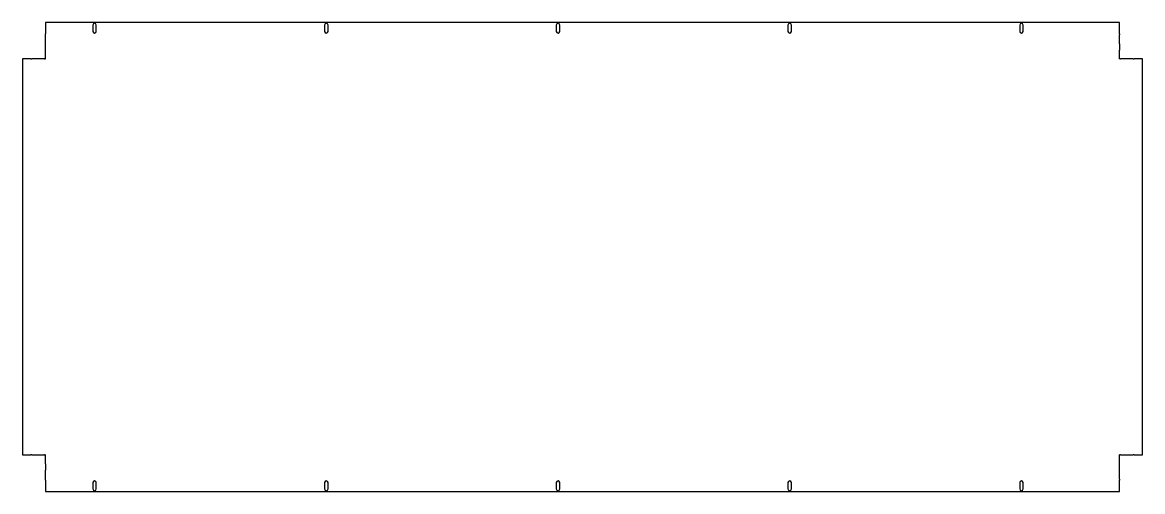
# Model space of a CAD drawing. Header units: millimetres. Extents: x -499 to 1785, y -40 to 916.
import ezdxf

# ---------------------------------------------------------------- set-up
doc = ezdxf.new("R2010")
doc.units = ezdxf.units.MM
doc.layers.add('CHAPA_LATERAL_86', color=7, linetype='Continuous')
doc.layers.add('Default', color=7, linetype='Continuous')

# ---------------------------------------------------------------- blocks, each defined once
blk = doc.blocks.new('SE')
at = {"layer": 'CHAPA_LATERAL_86', "color": 7, "linetype": 'Continuous'}
for p, q in [((1737.9, 915.8), (-452.1, 915.8)), ((-452.1, 915.8), (-452.1, 892.3)), ((1737.9, 892.3), (1737.9, 915.8)), ((-452.1, 890.7), (-452.1, 892.3)), ((-355.6, 910.5), (-355.6, 897.5)), ((-348.6, 897.5), (-348.6, 910.5)), ((116.9, 910.5), (116.9, 897.5)), ((123.9, 897.5), (123.9, 910.5)), ((589.4, 910.5), (589.4, 897.5)), ((596.4, 897.5), (596.4, 910.5)), ((1061.9, 910.5), (1061.9, 897.5)), ((1068.9, 897.5), (1068.9, 910.5)), ((1534.4, 910.5), (1534.4, 897.5)), ((1541.4, 897.5), (1541.4, 910.5)), ((1737.9, 892.3), (1737.9, 890.7)), ((-452.1, 872), (-452.1, 890.7)), ((-452.1, 859), (-452.1, 872)), ((1737.9, 872), (1737.9, 890.7)), ((1737.9, 872), (1737.9, 859)), ((-452.1, 841.3), (-452.1, 859)), ((1737.9, 841.3), (1737.9, 859)), ((-499.3, 841.3), (-499.3, 34.3)), ((-481.8, 841.3), (-499.3, 841.3)), ((-481.8, 841.3), (-480.2, 841.3)), ((-454.2, 841.3), (-480.2, 841.3)), ((-454.2, 841.3), (-452.6, 841.3)), ((-452.6, 841.3), (-452.1, 841.3)), ((1738.4, 841.3), (1737.9, 841.3)), ((1738.4, 841.3), (1739.9, 841.3)), ((1765.9, 841.3), (1739.9, 841.3)), ((1765.9, 841.3), (1767.5, 841.3)), ((1785, 841.3), (1767.5, 841.3)), ((1785, 34.3), (1785, 841.3)), ((-499.3, 34.3), (-481.8, 34.3)), ((-480.2, 34.3), (-481.8, 34.3)), ((-480.2, 34.3), (-454.2, 34.3)), ((-452.6, 34.3), (-454.2, 34.3)), ((-452.6, 34.3), (-452.1, 34.3)), ((-452.1, 16.5), (-452.1, 34.3)), ((1737.9, 16.5), (1737.9, 34.3)), ((1738.4, 34.3), (1737.9, 34.3)), ((1739.9, 34.3), (1738.4, 34.3)), ((1739.9, 34.3), (1765.9, 34.3)), ((1767.5, 34.3), (1765.9, 34.3)), ((1767.5, 34.3), (1785, 34.3)), ((-452.1, 16.5), (-452.1, 3.5)), ((-452.1, -15.2), (-452.1, 3.5)), ((1737.9, 3.5), (1737.9, 16.5)), ((1737.9, -15.2), (1737.9, 3.5)), ((-452.1, -16.8), (-452.1, -15.2)), ((-452.1, -16.8), (-452.1, -40.3)), ((-355.6, -22), (-355.6, -35)), ((-348.6, -35), (-348.6, -22)), ((116.9, -22), (116.9, -35)), ((123.9, -35), (123.9, -22)), ((589.4, -22), (589.4, -35)), ((596.4, -35), (596.4, -22)), ((1061.9, -22), (1061.9, -35)), ((1068.9, -35), (1068.9, -22)), ((1534.4, -22), (1534.4, -35)), ((1541.4, -35), (1541.4, -22)), ((1737.9, -15.2), (1737.9, -16.8)), ((1737.9, -40.3), (1737.9, -16.8)), ((-452.1, -40.3), (1737.9, -40.3))]:
    blk.add_line(p, q, dxfattribs=at)
for centre, start, end in [((-352.1, 910.5), 0, 180), ((120.4, 910.5), 0, 180), ((592.9, 910.5), 0, 180), ((1065.4, 910.5), 0, 180), ((1537.9, 910.5), 0, 180), ((-352.1, 897.5), 180, 0), ((120.4, 897.5), 180, 0), ((592.9, 897.5), 180, 0), ((1065.4, 897.5), 180, 0), ((1537.9, 897.5), 180, 0), ((-352.1, -22), 0, 180), ((120.4, -22), 0, 180), ((592.9, -22), 0, 180), ((1065.4, -22), 0, 180), ((1537.9, -22), 0, 180), ((-352.1, -35), 180, 0), ((120.4, -35), 180, 0), ((592.9, -35), 180, 0), ((1065.4, -35), 180, 0), ((1537.9, -35), 180, 0)]:
    blk.add_arc(centre, 3.5, start, end, dxfattribs=at)

msp = doc.modelspace()

# ---------------------------------------------------------------- block references
at = {"layer": 'Default'}
msp.add_blockref('SE', (0, 0), dxfattribs=at)

doc.saveas('drawing.dxf')
